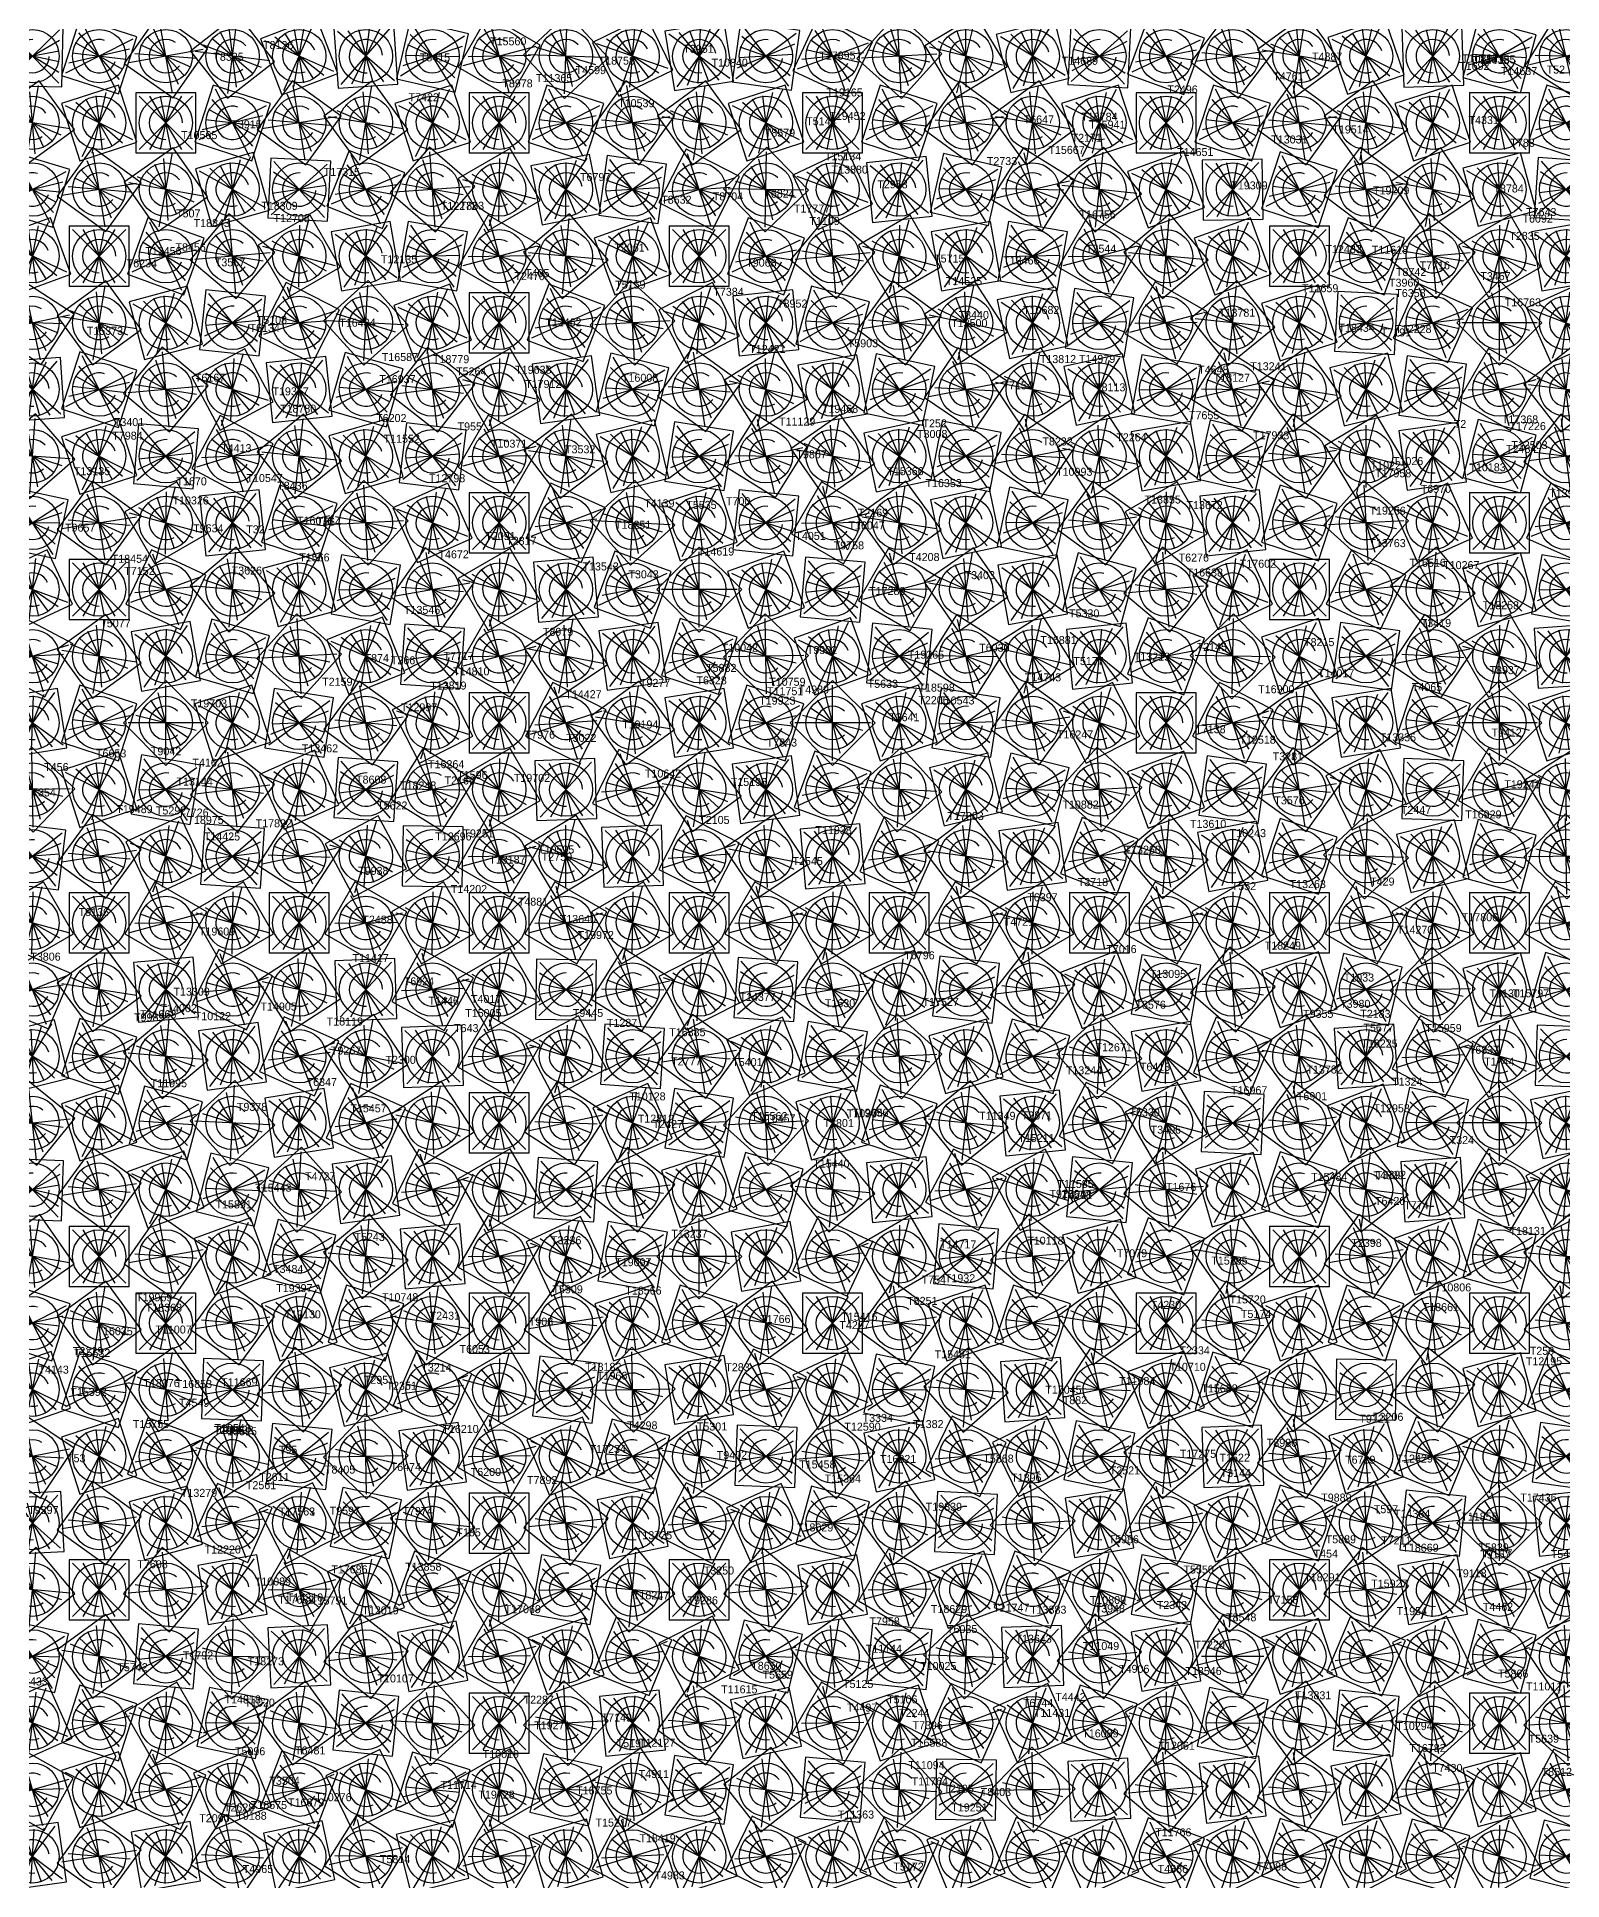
# Model space of a CAD drawing. Header units: metres. Extents: x -45 to 15052, y -45 to 15012.
# Drawn here: x 5307 to 7594, y 4564 to 7329 of the extents above; entities that cross this region are included whole.
import ezdxf

# ---------------------------------------------------------------- set-up
doc = ezdxf.new("R2010")
doc.units = ezdxf.units.M
for name, color, linetype in [('L0', 1, 'Continuous'), ('L1', 2, 'Continuous'), ('L10', 4, 'Continuous'), ('L11', 5, 'Continuous'), ('L2', 3, 'Continuous'), ('L3', 4, 'Continuous'), ('L4', 5, 'Continuous'), ('L5', 6, 'Continuous'), ('L6', 7, 'Continuous'), ('L7', 1, 'Continuous'), ('L8', 2, 'Continuous'), ('L9', 3, 'Continuous')]:
    doc.layers.add(name, color=color, linetype=linetype)

# ---------------------------------------------------------------- blocks, each defined once
blk = doc.blocks.new('CELL')
for p, q in [((-40, -40), (40, 40)), ((40, -40), (-40, 40)), ((-24, -40), (24, 40)), ((24, -40), (-24, 40)), ((-8, -40), (8, 40)), ((8, -40), (-8, 40))]:
    blk.add_line(p, q)
blk.add_lwpolyline([(-45, -45), (45, -45), (45, 45), (-45, 45)], close=True)
blk.add_circle((0, 0), 40)
blk.add_arc((0, 0), 25, 0, 270)

msp = doc.modelspace()

# ---------------------------------------------------------------- block references
at = {"layer": 'L0'}
for p, rotation in [((5900, 7300), 77.00000000000001), ((7100, 7300), 53), ((7200, 7200), 54), ((7300, 7100), 53), ((6100, 7100), 11), ((6200, 7000), 20), ((7400, 7000), 50), ((6300, 6900), 27), ((7500, 6900), 45), ((6400, 6800), 32), ((7600, 6800), 38), ((5300, 6700), 41), ((6500, 6700), 35), ((5400, 6600), 54), ((6600, 6600), 36), ((5500, 6500), 65), ((6700, 6500), 35), ((5600, 6400), 74), ((6800, 6400), 32), ((6900, 6300), 27), ((5700, 6300), 81), ((5800, 6200), 86.00000000000001), ((7000, 6200), 20), ((5900, 6100), 89), ((7100, 6100), 11), ((6100, 5900), 89), ((7300, 5900), 77.00000000000001), ((6200, 5800), 86.00000000000001), ((7400, 5800), 62), ((6300, 5700), 81), ((7500, 5700), 45), ((6400, 5600), 74), ((7600, 5600), 26), ((5300, 5500), 35), ((6500, 5500), 65), ((5400, 5400), 36), ((6600, 5400), 54), ((6700, 5300), 41), ((5500, 5300), 35), ((5600, 5200), 32), ((6800, 5200), 26), ((5700, 5100), 27), ((6900, 5100), 9), ((5800, 5000), 20), ((7000, 5000), 80), ((5900, 4900), 11), ((7100, 4900), 59.00000000000001), ((7200, 4800), 36), ((6100, 4700), 77.00000000000001), ((7300, 4700), 11), ((6200, 4600), 62), ((7400, 4600), 74)]:
    msp.add_blockref('CELL', p, dxfattribs=dict(at, rotation=rotation))
for p in [(6000, 7200), (6000, 6000), (7200, 6000), (6000, 4800)]:
    msp.add_blockref('CELL', p, dxfattribs=at)
at = {"layer": 'L1'}
for p, rotation in [((6000, 7300), 59.99999999999999), ((7200, 7300), 36), ((6100, 7200), 72), ((7300, 7200), 36), ((7400, 7100), 34), ((6200, 7100), 82), ((7500, 7000), 30), ((6400, 6900), 6), ((7600, 6900), 24), ((5300, 6800), 4), ((6500, 6800), 10), ((5400, 6700), 18), ((6600, 6700), 12), ((5500, 6600), 30), ((6700, 6600), 12), ((5600, 6500), 40), ((6800, 6500), 10), ((5700, 6400), 48), ((6900, 6400), 6), ((5800, 6300), 54), ((5900, 6200), 58), ((7100, 6200), 82), ((6000, 6100), 59.99999999999999), ((7200, 6100), 72), ((6100, 6000), 59.99999999999999), ((7300, 6000), 59.99999999999999), ((6200, 5900), 58), ((7400, 5900), 46), ((6300, 5800), 54), ((7500, 5800), 30), ((6400, 5700), 48), ((7600, 5700), 12), ((5300, 5600), 87.99999999999999), ((6500, 5600), 40), ((6600, 5500), 30), ((6700, 5400), 18), ((5600, 5300), 87.99999999999999), ((6800, 5300), 4), ((6900, 5200), 78), ((5700, 5200), 84), ((5800, 5100), 78), ((7000, 5100), 59.99999999999999), ((7100, 5000), 40), ((5900, 5000), 70), ((6000, 4900), 59.99999999999999), ((7200, 4900), 18), ((6100, 4800), 48), ((7300, 4800), 84), ((6200, 4700), 34), ((7400, 4700), 58), ((6300, 4600), 18), ((7500, 4600), 30)]:
    msp.add_blockref('CELL', p, dxfattribs=dict(at, rotation=rotation))
for p in [(6300, 7000), (7000, 6300), (5400, 5500), (5500, 5400)]:
    msp.add_blockref('CELL', p, dxfattribs=at)
at = {"layer": 'L10'}
for p, rotation in [((5700, 7300), 21), ((6900, 7300), 87), ((5800, 7200), 36), ((5900, 7100), 49), ((7100, 7100), 1), ((6000, 7000), 59.99999999999999), ((6100, 6900), 68.99999999999999), ((7300, 6900), 87), ((6200, 6800), 76), ((7400, 6800), 82), ((6300, 6700), 81), ((7500, 6700), 75.00000000000001), ((6400, 6600), 84), ((7600, 6600), 66), ((5300, 6500), 25), ((6500, 6500), 85), ((5400, 6400), 36), ((6600, 6400), 84), ((5500, 6300), 45), ((6700, 6300), 81), ((5600, 6200), 52.00000000000001), ((6800, 6200), 76), ((5700, 6100), 57.00000000000001), ((6900, 6100), 68.99999999999999), ((5800, 6000), 59.99999999999999), ((7000, 6000), 59.99999999999999), ((5900, 5900), 61), ((7100, 5900), 49), ((6000, 5800), 59.99999999999999), ((7200, 5800), 36), ((6100, 5700), 57.00000000000001), ((7300, 5700), 21), ((6200, 5600), 52.00000000000001), ((7400, 5600), 4), ((6300, 5500), 45), ((7500, 5500), 75.00000000000001), ((6400, 5400), 36), ((7600, 5400), 54), ((5300, 5300), 19), ((6500, 5300), 25), ((5400, 5200), 18), ((6600, 5200), 12), ((5500, 5100), 15), ((6700, 5100), 87), ((5600, 5000), 10), ((6800, 5000), 70), ((6900, 4900), 51), ((5700, 4900), 3), ((5800, 4800), 84), ((7000, 4800), 30), ((5900, 4700), 73), ((7100, 4700), 7), ((6000, 4600), 59.99999999999999), ((7200, 4600), 72)]:
    msp.add_blockref('CELL', p, dxfattribs=dict(at, rotation=rotation))
for p in [(7000, 7200), (7200, 7000)]:
    msp.add_blockref('CELL', p, dxfattribs=at)
at = {"layer": 'L11'}
for p, rotation in [((7000, 7300), 70), ((5800, 7300), 4), ((5900, 7200), 18), ((7100, 7200), 72), ((6000, 7100), 30), ((7200, 7100), 72), ((6100, 7000), 40), ((7300, 7000), 70), ((6200, 6900), 48), ((7400, 6900), 66), ((6300, 6800), 54), ((7500, 6800), 59.99999999999999), ((6400, 6700), 58), ((7600, 6700), 52.00000000000001), ((5300, 6600), 78), ((6500, 6600), 59.99999999999999), ((6600, 6500), 59.99999999999999), ((5500, 6400), 10), ((6700, 6400), 58), ((6800, 6300), 54), ((5600, 6300), 18), ((5700, 6200), 24), ((6900, 6200), 48), ((5800, 6100), 28), ((7000, 6100), 40), ((5900, 6000), 30), ((7100, 6000), 30), ((6000, 5900), 30), ((7200, 5900), 18), ((6100, 5800), 28), ((7300, 5800), 4), ((6200, 5700), 24), ((7400, 5700), 78), ((6300, 5600), 18), ((7500, 5600), 59.99999999999999), ((7600, 5500), 40), ((6400, 5500), 10), ((5300, 5400), 72), ((5400, 5300), 72), ((6600, 5300), 78), ((5500, 5200), 70), ((6700, 5200), 64), ((5600, 5100), 66), ((6800, 5100), 48), ((5700, 5000), 59.99999999999999), ((6900, 5000), 30), ((5800, 4900), 52.00000000000001), ((7000, 4900), 10), ((5900, 4800), 42), ((7100, 4800), 78), ((6000, 4700), 30), ((7200, 4700), 54), ((6100, 4600), 16), ((7300, 4600), 28)]:
    msp.add_blockref('CELL', p, dxfattribs=dict(at, rotation=rotation))
for p in [(5400, 6500), (6500, 5400)]:
    msp.add_blockref('CELL', p, dxfattribs=at)
at = {"layer": 'L2'}
for p, rotation in [((6100, 7300), 43.00000000000001), ((7300, 7300), 19), ((6200, 7200), 54), ((7400, 7200), 18), ((6300, 7100), 63), ((7500, 7100), 15), ((6400, 7000), 70), ((7600, 7000), 10), ((5300, 6900), 57.00000000000001), ((6500, 6900), 75.00000000000001), ((5400, 6800), 72), ((6600, 6800), 78), ((5500, 6700), 85), ((6700, 6700), 79), ((5600, 6600), 6), ((6800, 6600), 78), ((5700, 6500), 15), ((6900, 6500), 75.00000000000001), ((5800, 6400), 22), ((7000, 6400), 70), ((5900, 6300), 27), ((7100, 6300), 63), ((6000, 6200), 30), ((7200, 6200), 54), ((6100, 6100), 31), ((7300, 6100), 43.00000000000001), ((6200, 6000), 30), ((7400, 6000), 30), ((6300, 5900), 27), ((7500, 5900), 15), ((6400, 5800), 22), ((7600, 5800), 87.99999999999999), ((5300, 5700), 51), ((6500, 5700), 15), ((5400, 5600), 54), ((6600, 5600), 6), ((5500, 5500), 55), ((6700, 5500), 85), ((5600, 5400), 54), ((6800, 5400), 72), ((5700, 5300), 51), ((6900, 5300), 57.00000000000001), ((5800, 5200), 46), ((7000, 5200), 40), ((5900, 5100), 39), ((7100, 5100), 21), ((6000, 5000), 30), ((6100, 4900), 19), ((7300, 4900), 67.00000000000001), ((6200, 4800), 6), ((7400, 4800), 42), ((7500, 4700), 15), ((6300, 4700), 81), ((6400, 4600), 64), ((7600, 4600), 76)]:
    msp.add_blockref('CELL', p, dxfattribs=dict(at, rotation=rotation))
msp.add_blockref('CELL', (7200, 5000), dxfattribs=at)
at = {"layer": 'L3'}
for p, rotation in [((6200, 7300), 26), ((7400, 7300), 2), ((6300, 7200), 36), ((6400, 7100), 43.99999999999999), ((7600, 7100), 86.00000000000001), ((5300, 7000), 20), ((6500, 7000), 50), ((5400, 6900), 36), ((6600, 6900), 54), ((5500, 6800), 50), ((6700, 6800), 56), ((5600, 6700), 62), ((6800, 6700), 56), ((6900, 6600), 54), ((5700, 6600), 72), ((5800, 6500), 80), ((7000, 6500), 50), ((5900, 6400), 86.00000000000001), ((7100, 6400), 43.99999999999999), ((7200, 6300), 36), ((7300, 6200), 26), ((6100, 6200), 2), ((6200, 6100), 2), ((7400, 6100), 14), ((6400, 5900), 86.00000000000001), ((7600, 5900), 74), ((5300, 5800), 14), ((6500, 5800), 80), ((5400, 5700), 18), ((6600, 5700), 72), ((5500, 5600), 20), ((6700, 5600), 62), ((5600, 5500), 20), ((6800, 5500), 50), ((5700, 5400), 18), ((6900, 5400), 36), ((5800, 5300), 14), ((7000, 5300), 20), ((5900, 5200), 8), ((7100, 5200), 2), ((7200, 5100), 72), ((7300, 5000), 50), ((6100, 5000), 80), ((6200, 4900), 68), ((7400, 4900), 26), ((6300, 4800), 54), ((6400, 4700), 38), ((7600, 4700), 62), ((5300, 4600), 8), ((6500, 4600), 20)]:
    msp.add_blockref('CELL', p, dxfattribs=dict(at, rotation=rotation))
for p in [(7500, 7200), (6000, 6300), (6300, 6000), (7500, 6000), (6000, 5100), (7500, 4800)]:
    msp.add_blockref('CELL', p, dxfattribs=at)
at = {"layer": 'L4'}
for p, rotation in [((7500, 7300), 75.00000000000001), ((6300, 7300), 9), ((6400, 7200), 18), ((7600, 7200), 72), ((5300, 7100), 73), ((6500, 7100), 25), ((6600, 7000), 30), ((5500, 6900), 15), ((6700, 6900), 33), ((5600, 6800), 28), ((6800, 6800), 34), ((5700, 6700), 39), ((6900, 6700), 33), ((5800, 6600), 48), ((7000, 6600), 30), ((5900, 6500), 55), ((7100, 6500), 25), ((6000, 6400), 59.99999999999999), ((7200, 6400), 18), ((6100, 6300), 63), ((7300, 6300), 9), ((6200, 6200), 64), ((7400, 6200), 87.99999999999999), ((6300, 6100), 63), ((7500, 6100), 75.00000000000001), ((6400, 6000), 59.99999999999999), ((7600, 6000), 59.99999999999999), ((5300, 5900), 67.00000000000001), ((6500, 5900), 55), ((6600, 5800), 48), ((5400, 5800), 72), ((5500, 5700), 75.00000000000001), ((6700, 5700), 39), ((5600, 5600), 76), ((6800, 5600), 28), ((5700, 5500), 75.00000000000001), ((6900, 5500), 15), ((5800, 5400), 72), ((5900, 5300), 67.00000000000001), ((7100, 5300), 73), ((6000, 5200), 59.99999999999999), ((7200, 5200), 54), ((6100, 5100), 51), ((7300, 5100), 33), ((6200, 5000), 40), ((7400, 5000), 10), ((6300, 4900), 27), ((7500, 4900), 75.00000000000001), ((6400, 4800), 12), ((7600, 4800), 48), ((5300, 4700), 61), ((6500, 4700), 85), ((5400, 4600), 54), ((6600, 4600), 66)]:
    msp.add_blockref('CELL', p, dxfattribs=dict(at, rotation=rotation))
for p in [(5400, 7000), (7000, 5400)]:
    msp.add_blockref('CELL', p, dxfattribs=at)
at = {"layer": 'L5'}
for p, rotation in [((7600, 7300), 58), ((6400, 7300), 82), ((5300, 7200), 36), ((5400, 7100), 54), ((6600, 7100), 6), ((5500, 7000), 70), ((6700, 7000), 10), ((5600, 6900), 84), ((6800, 6900), 12), ((5700, 6800), 6), ((6900, 6800), 12), ((5800, 6700), 16), ((7000, 6700), 10), ((5900, 6600), 24), ((7100, 6600), 6), ((6000, 6500), 30), ((6100, 6400), 34), ((7300, 6400), 82), ((6200, 6300), 36), ((7400, 6300), 72), ((6300, 6200), 36), ((7500, 6200), 59.99999999999999), ((6400, 6100), 34), ((7600, 6100), 46), ((5300, 6000), 30), ((6500, 6000), 30), ((5400, 5900), 36), ((6600, 5900), 24), ((5500, 5800), 40), ((6700, 5800), 16), ((5600, 5700), 42), ((6800, 5700), 6), ((5700, 5600), 42), ((6900, 5600), 84), ((5800, 5500), 40), ((7000, 5500), 70), ((5900, 5400), 36), ((7100, 5400), 54), ((6000, 5300), 30), ((7200, 5300), 36), ((6100, 5200), 22), ((7300, 5200), 16), ((6200, 5100), 12), ((7400, 5100), 84), ((7500, 5000), 59.99999999999999), ((6400, 4900), 76), ((7600, 4900), 34), ((5300, 4800), 24), ((6500, 4800), 59.99999999999999), ((5400, 4700), 18), ((6600, 4700), 42), ((5500, 4600), 10), ((6700, 4600), 22)]:
    msp.add_blockref('CELL', p, dxfattribs=dict(at, rotation=rotation))
for p in [(6500, 7200), (7200, 6500), (6300, 5000)]:
    msp.add_blockref('CELL', p, dxfattribs=at)
at = {"layer": 'L6'}
for p, rotation in [((6500, 7300), 65), ((5300, 7300), 89), ((5400, 7200), 18), ((6600, 7200), 72), ((5500, 7100), 35), ((6700, 7100), 77.00000000000001), ((5600, 7000), 50), ((6800, 7000), 80), ((5700, 6900), 63), ((6900, 6900), 81), ((5800, 6800), 74), ((7000, 6800), 80), ((5900, 6700), 83.00000000000001), ((7100, 6700), 77.00000000000001), ((7200, 6600), 72), ((7300, 6500), 65), ((6100, 6500), 5), ((6200, 6400), 8), ((7400, 6400), 56), ((7500, 6300), 45), ((6300, 6300), 9), ((6400, 6200), 8), ((7600, 6200), 32), ((5300, 6100), 83.00000000000001), ((6500, 6100), 5), ((5500, 5900), 5), ((6700, 5900), 83.00000000000001), ((5600, 5800), 8), ((6800, 5800), 74), ((5700, 5700), 9), ((6900, 5700), 63), ((5800, 5600), 8), ((7000, 5600), 50), ((7100, 5500), 35), ((5900, 5500), 5), ((7200, 5400), 18), ((6100, 5300), 83.00000000000001), ((7300, 5300), 89), ((6200, 5200), 74), ((7400, 5200), 68), ((6300, 5100), 63), ((7500, 5100), 45), ((6400, 5000), 50), ((7600, 5000), 20), ((5300, 4900), 77.00000000000001), ((6500, 4900), 35), ((5400, 4800), 72), ((6600, 4800), 18), ((5500, 4700), 65), ((6700, 4700), 89), ((5600, 4600), 56), ((6800, 4600), 68)]:
    msp.add_blockref('CELL', p, dxfattribs=dict(at, rotation=rotation))
for p in [(6000, 6600), (5400, 6000), (6600, 6000), (6000, 5400)]:
    msp.add_blockref('CELL', p, dxfattribs=at)
at = {"layer": 'L7'}
for p, rotation in [((5400, 7300), 72), ((6600, 7300), 48), ((6700, 7200), 54), ((6800, 7100), 58), ((5600, 7100), 16), ((5700, 7000), 30), ((6900, 7000), 59.99999999999999), ((5800, 6900), 42), ((7000, 6900), 59.99999999999999), ((5900, 6800), 52.00000000000001), ((7100, 6800), 58), ((6000, 6700), 59.99999999999999), ((7200, 6700), 54), ((7300, 6600), 48), ((6100, 6600), 66), ((6200, 6500), 70), ((7400, 6500), 40), ((6300, 6400), 72), ((7500, 6400), 30), ((6400, 6300), 72), ((7600, 6300), 18), ((5300, 6200), 46), ((6500, 6200), 70), ((5400, 6100), 54), ((6600, 6100), 66), ((5500, 6000), 59.99999999999999), ((6700, 6000), 59.99999999999999), ((5600, 5900), 64), ((6800, 5900), 52.00000000000001), ((6900, 5800), 42), ((5700, 5800), 66), ((5800, 5700), 66), ((7000, 5700), 30), ((5900, 5600), 64), ((7100, 5600), 16), ((6000, 5500), 59.99999999999999), ((6100, 5400), 54), ((7300, 5400), 72), ((6200, 5300), 46), ((7400, 5300), 52.00000000000001), ((6300, 5200), 36), ((7500, 5200), 30), ((6400, 5100), 24), ((7600, 5100), 6), ((5300, 5000), 40), ((6500, 5000), 10), ((5400, 4900), 36), ((6600, 4900), 84), ((5500, 4800), 30), ((6700, 4800), 66), ((5600, 4700), 22), ((6800, 4700), 46), ((5700, 4600), 12), ((6900, 4600), 24)]:
    msp.add_blockref('CELL', p, dxfattribs=dict(at, rotation=rotation))
for p in [(5500, 7200), (7200, 5500)]:
    msp.add_blockref('CELL', p, dxfattribs=at)
at = {"layer": 'L8'}
for p, rotation in [((5500, 7300), 55), ((6700, 7300), 31), ((5600, 7200), 72), ((6800, 7200), 36), ((6900, 7100), 39), ((5700, 7100), 87), ((5800, 7000), 10), ((7000, 7000), 40), ((5900, 6900), 21), ((7100, 6900), 39), ((6000, 6800), 30), ((7200, 6800), 36), ((6100, 6700), 37), ((7300, 6700), 31), ((6200, 6600), 42), ((7400, 6600), 24), ((6300, 6500), 45), ((7500, 6500), 15), ((6400, 6400), 46), ((7600, 6400), 4), ((6500, 6300), 45), ((5300, 6300), 9), ((5400, 6200), 18), ((6600, 6200), 42), ((5500, 6100), 25), ((6700, 6100), 37), ((5600, 6000), 30), ((6800, 6000), 30), ((5700, 5900), 33), ((6900, 5900), 21), ((5800, 5800), 34), ((7000, 5800), 10), ((5900, 5700), 33), ((7100, 5700), 87), ((6000, 5600), 30), ((7200, 5600), 72), ((6100, 5500), 25), ((7300, 5500), 55), ((6200, 5400), 18), ((7400, 5400), 36), ((6300, 5300), 9), ((7500, 5300), 15), ((6400, 5200), 87.99999999999999), ((7600, 5200), 82), ((5300, 5100), 3), ((6500, 5100), 75.00000000000001), ((6600, 5000), 59.99999999999999), ((5500, 4900), 85), ((6700, 4900), 43.00000000000001), ((5600, 4800), 78), ((6800, 4800), 24), ((5700, 4700), 68.99999999999999), ((6900, 4700), 3), ((5800, 4600), 58), ((7000, 4600), 70)]:
    msp.add_blockref('CELL', p, dxfattribs=dict(at, rotation=rotation))
msp.add_blockref('CELL', (5400, 5000), dxfattribs=at)
at = {"layer": 'L9'}
for p, rotation in [((5600, 7300), 38), ((6800, 7300), 14), ((5700, 7200), 54), ((6900, 7200), 18), ((5800, 7100), 68), ((7000, 7100), 20), ((5900, 7000), 80), ((7100, 7000), 20), ((7200, 6900), 18), ((6100, 6800), 8), ((7300, 6800), 14), ((6200, 6700), 14), ((7400, 6700), 8), ((6300, 6600), 18), ((6400, 6500), 20), ((7600, 6500), 80), ((5300, 6400), 62), ((6500, 6400), 20), ((5400, 6300), 72), ((6600, 6300), 18), ((5500, 6200), 80), ((6700, 6200), 14), ((5600, 6100), 86.00000000000001), ((6800, 6100), 8), ((5800, 5900), 2), ((7000, 5900), 80), ((5900, 5800), 2), ((7100, 5800), 68), ((7200, 5700), 54), ((6100, 5600), 86.00000000000001), ((7300, 5600), 38), ((7400, 5500), 20), ((6200, 5500), 80), ((6300, 5400), 72), ((6400, 5300), 62), ((7600, 5300), 68), ((5300, 5200), 56), ((6500, 5200), 50), ((5400, 5100), 54), ((6600, 5100), 36), ((5500, 5000), 50), ((6700, 5000), 20), ((5600, 4900), 43.99999999999999), ((6800, 4900), 2), ((5700, 4800), 36), ((6900, 4800), 72), ((5800, 4700), 26), ((7000, 4700), 50), ((5900, 4600), 14), ((7100, 4600), 26)]:
    msp.add_blockref('CELL', p, dxfattribs=dict(at, rotation=rotation))
for p in [(6000, 6900), (7500, 6600), (5700, 6000), (6900, 6000), (6000, 5700), (7500, 5400)]:
    msp.add_blockref('CELL', p, dxfattribs=at)

# ---------------------------------------------------------------- texts
at = {"layer": 'L3'}
for s, p in [('T15560', (5986.2, 7316.3)), ('T8335', (5571.2, 7293.1)), ('T8126', (5645.7, 7310.7)), ('T8415', (5880.8, 7292.2)), ('T18758', (6149, 7287.3)), ('T3951', (6276.1, 7305.1)), ('T17895', (6479.9, 7295)), ('T14689', (6843.6, 7287.1)), ('T4887', (7218.9, 7293.5)), ('T10897', (7443.9, 7290.6)), ('T14418', (7460.7, 7288.2)), ('T19355', (7469.6, 7289.1)), ('T11365', (6055.1, 7261.1)), ('T4599', (6114.6, 7273.1)), ('T10840', (6318.4, 7284.3)), ('T4761', (7160.8, 7263.7)), ('T1692', (7439.6, 7279.3)), ('T14637', (7502.3, 7271.7)), ('T52', (7570.8, 7273.9)), ('T7422', (5863.9, 7232.4)), ('T8978', (6004.6, 7253.2)), ('T19165', (6490.7, 7239.6)), ('T2496', (7002, 7244.1)), ('T10539', (6178.3, 7223.5)), ('T19452', (6495, 7204.4)), ('T3915', (5598.2, 7191.8)), ('T8579', (6398.2, 7179.2)), ('T5144', (6460.3, 7196.5)), ('T6647', (6786.5, 7199.1)), ('T16784', (6872.9, 7203.2)), ('T15941', (6884.7, 7191.3)), ('T19514', (7249.4, 7184.1)), ('T4331', (7453.7, 7198.2)), ('T10565', (5522.8, 7175.6)), ('T15667', (6823.6, 7153.5)), ('T2171', (6858.4, 7171.6)), ('T14651', (7016.6, 7150.3)), ('T13031', (7157.8, 7169.1)), ('T788', (7516.4, 7164.1)), ('T17315', (5736.7, 7120.5)), ('T15134', (6488.4, 7143.8)), ('T13880', (6498.4, 7123.9)), ('T2733', (6731.2, 7136.7)), ('T6797', (6121.1, 7112.7)), ('T2953', (6567, 7101.8)), ('T19309', (7097.9, 7100.2)), ('T8784', (7491, 7095.6)), ('T18309', (5643.1, 7069.6)), ('T12272', (5912.3, 7069.4)), ('T883', (5940.7, 7069.7)), ('T8632', (6242.9, 7078.7)), ('T8704', (6320.3, 7083.7)), ('T6824', (6397.5, 7087.8)), ('T17777', (6441.9, 7065.5)), ('T19209', (7310.5, 7092.6)), ('T507', (5515.3, 7058.2)), ('T18843', (5541.6, 7043.7)), ('T12708', (5661.5, 7051.1)), ('T1109', (6465.1, 7046.8)), ('T16756', (6870.2, 7056.6)), ('T6092', (7534.6, 7050.4)), ('T7643', (7540.1, 7060.3)), ('T2835', (7514.8, 7024.5)), ('T6234', (5441.2, 6983.3)), ('T12456', (5469.2, 7001.8)), ('T8456', (5514.4, 7007.4)), ('T3567', (5573.4, 6984.8)), ('T12135', (5822.5, 6989.4)), ('T2061', (6172.6, 7006.9)), ('T9068', (6370.4, 6984.3)), ('T5715', (6652.2, 6990.5)), ('T13466', (6755.8, 6987.6)), ('T2544', (6879.9, 7005.3)), ('T12433', (7239.1, 7004.6)), ('T11618', (7308.6, 7003.6)), ('T2470', (6022.9, 6964.1)), ('T405', (6038.6, 6968.6)), ('T14525', (6669.7, 6956.6)), ('T8742', (7344.9, 6970.4)), ('T7716', (7380.3, 6980.2)), ('T3467', (7471.3, 6964.1)), ('T5159', (6173.9, 6951.4)), ('T7384', (6321.1, 6940.7)), ('T11659', (7204, 6946)), ('T3960', (7334.4, 6954.3)), ('T6358', (7343.8, 6938.7)), ('T8952', (6416.6, 6923)), ('T8440', (6688.9, 6905.9)), ('T10682', (6785.6, 6913.4)), ('T13781', (7079.4, 6909.3)), ('T16763', (7507.9, 6924.8)), ('T15373', (5381.4, 6882.1)), ('T6134', (5625.4, 6886.5)), ('T5108', (5636.2, 6898.4)), ('T16484', (5760, 6894.2)), ('T12462', (6069.1, 6894.9)), ('T13500', (6677.7, 6893.7)), ('T18434', (7258.6, 6886.6)), ('T7191', (7322, 6879.7)), ('T12228', (7343.7, 6884.7)), ('T12421', (6374.9, 6854.9)), ('T5903', (6522.6, 6863.4)), ('T16587', (5823.8, 6842.8)), ('T18779', (5900.6, 6839.6)), ('T5264', (5935.3, 6821.2)), ('T19638', (6023.9, 6823.7)), ('T13812', (6810.7, 6839.7)), ('T14979', (6869.4, 6840)), ('T4648', (7048.2, 6823.9)), ('T13241', (7126.3, 6829)), ('T6167', (5543.5, 6811.8)), ('T19357', (5659.8, 6791.3)), ('T16937', (5820.1, 6809.6)), ('T17912', (6038.8, 6802.4)), ('T16008', (6184, 6811.7)), ('T7154', (6754.6, 6800.3)), ('T8113', (6893.5, 6797.3)), ('T18127', (7071.5, 6811.7)), ('T18780', (5671.1, 6765.4)), ('T19468', (6483.8, 6765.1)), ('T3401', (5422, 6745.2)), ('T6202', (5815.4, 6751.3)), ('T955', (5937.5, 6738.7)), ('T11129', (6419.6, 6746.1)), ('T252', (6634.7, 6743.3)), ('T7655', (7034.4, 6755.5)), ('T2', (7431.5, 6742.4)), ('T17368', (7503.7, 6749.2)), ('T17226', (7515.2, 6739.2)), ('T7984', (5419.7, 6724.9)), ('T4413', (5582.9, 6706.1)), ('T11552', (5826.6, 6720.3)), ('T10371', (5987.6, 6712.9)), ('T3008', (6626.6, 6727.4)), ('T8232', (6814.6, 6716.2)), ('T2264', (6925.4, 6722.4)), ('T17933', (7130.5, 6725.4)), ('T12503', (7517.8, 6710.8)), ('T3532', (6098.6, 6704.4)), ('T9807', (6445.6, 6696.8)), ('T1022', (7306.8, 6680.5)), ('T1026', (7340.3, 6686.7)), ('T2484', (7509.9, 6705)), ('T13135', (5362.1, 6671.6)), ('T1670', (5515.9, 6656.4)), ('T10547', (5620.9, 6661.3)), ('T12798', (5894.6, 6661)), ('T15366', (6582, 6671.6)), ('T16353', (6639.2, 6653.7)), ('T10993', (6835.1, 6670.7)), ('T17958', (7313.4, 6668.4)), ('T10183', (7455, 6677.5)), ('T10326', (5510, 6627.7)), ('T8436', (5667, 6649.8)), ('T4139', (6217.3, 6623.4)), ('T700', (6340, 6626.6)), ('T13855', (6967.8, 6629.1)), ('T6970', (7382, 6645.1)), ('T13918', (7574.6, 6638.6)), ('T16076', (5696.7, 6597.3)), ('T564', (5726, 6595.8)), ('T5535', (6280.5, 6621)), ('T2169', (6537.7, 6609.3)), ('T13672', (7030.7, 6620.7)), ('T19266', (7305.1, 6612.4)), ('T9657', (5348.8, 6586.9)), ('T9634', (5540.9, 6585.9)), ('T32', (5620.5, 6584.4)), ('T2091', (5979, 6574.3)), ('T18251', (6173.6, 6591.3)), ('T4051', (6444.1, 6574.5)), ('T16047', (6523.7, 6590.2)), ('T18454', (5418.8, 6540.2)), ('T1566', (5700, 6542.3)), ('T4672', (5908.8, 6546.9)), ('T2817', (6010.4, 6567.2)), ('T14619', (6297.9, 6551.1)), ('T9758', (6501.6, 6560.3)), ('T4208', (6614.8, 6542.8)), ('T6276', (7018.9, 6542)), ('T13763', (7305, 6563.7)), ('T7152', (5437.6, 6522)), ('T3626', (5598.7, 6522.5)), ('T13543', (6124.8, 6528.7)), ('T3043', (6193.7, 6516.9)), ('T3403', (6697.9, 6515.7)), ('T16638', (7031, 6519.6)), ('T17602', (7110.6, 6532.8)), ('T16516', (7365.1, 6534.2)), ('T10267', (7415.6, 6530.7)), ('T17289', (6554.7, 6491.9)), ('T13546', (5857.1, 6463.5)), ('T5330', (6854.5, 6458.3)), ('T18258', (7474.9, 6470.5)), ('T5077', (5401.6, 6443.4)), ('T8979', (6065.4, 6430.6)), ('T3419', (7382, 6443.9)), ('T10042', (6333.6, 6406.8)), ('T9902', (6461.2, 6403.3)), ('T6030', (6719.8, 6406.8)), ('T16881', (6811.5, 6418.4)), ('T2145', (7045.9, 6408.1)), ('T8215', (7207, 6415.2)), ('T874', (5798, 6391.4)), ('T266', (5837.4, 6388)), ('T7717', (5916.4, 6394.6)), ('T5882', (6310.2, 6376.6)), ('T19265', (6612.8, 6396.4)), ('T5177', (6861, 6386.9)), ('T13219', (6951.7, 6393.4)), ('T2159', (5734.4, 6355.8)), ('T13819', (5896.4, 6350.1)), ('T14810', (5930.9, 6371.4)), ('T9277', (6211, 6354.1)), ('T6328', (6295.7, 6357.9)), ('T10759', (6404.9, 6355.7)), ('T5633', (6552.5, 6352.7)), ('T18598', (6628.7, 6347)), ('T14743', (6788.3, 6362.4)), ('T14017', (7227.9, 6368.5)), ('T4065', (7368.7, 6347.7)), ('T8937', (7485, 6373.2)), ('T19703', (5537.4, 6323.4)), ('T14427', (6099.1, 6337.1)), ('T19923', (6389.8, 6327.4)), ('T11751', (6401.6, 6341.6)), ('T4989', (6449.1, 6344.1)), ('T2206', (6628.5, 6328.1)), ('T10543', (6658.3, 6327.7)), ('T16900', (7138.2, 6344.5)), ('T12997', (5852.6, 6317.4)), ('T19194', (6184.2, 6291.7)), ('T3641', (6584.7, 6302.6)), ('T7976', (6038.2, 6276.4)), ('T5022', (6100.3, 6271.6)), ('T7843', (6401.1, 6264.6)), ('T16247', (6836.3, 6276.7)), ('T7138', (7043.9, 6284.6)), ('T12518', (7110.1, 6268.9)), ('T13335', (7320.5, 6272.4)), ('T9412', (7488, 6279.6)), ('T6653', (5395.2, 6248.3)), ('T9042', (5477.5, 6251.5)), ('T13462', (5703.9, 6255.9)), ('T3281', (7160, 6243.8)), ('T456', (5317.5, 6227.9)), ('T4162', (5539.8, 6234.4)), ('T8608', (5785.2, 6209)), ('T16264', (5893.2, 6232.1)), ('T1596', (5937, 6216)), ('T19702', (6021.8, 6211.6)), ('T10642', (6218.4, 6218.1)), ('T354', (5298.4, 6189.8)), ('T13144', (5516, 6206.1)), ('T18248', (5851.2, 6200.2)), ('T2166', (5918, 6207.7)), ('T15196', (6347.2, 6205.5)), ('T19241', (7507.3, 6202)), ('T19489', (5425.7, 6164.7)), ('T5292', (5485, 6162.7)), ('T7726', (5518.6, 6159.6)), ('T5622', (5816.8, 6170.2)), ('T17303', (6672.2, 6154.4)), ('T10882', (6844.6, 6171.6)), ('T3576', (7162.4, 6177.9)), ('T2447', (7352.2, 6163.5)), ('T16929', (7448.7, 6156.8)), ('T18975', (5532.3, 6148.4)), ('T17822', (5634.7, 6143.5)), ('T9251', (5946.2, 6128.3)), ('T2105', (6299.9, 6148.5)), ('T11938', (6474.2, 6133.2)), ('T13610', (7035.9, 6142.6)), ('T10243', (7095.5, 6128.7)), ('T14425', (5556.9, 6123.7)), ('T12696', (5904, 6123.7)), ('T10595', (6058.1, 6104.2)), ('T13260', (6937.8, 6103.9)), ('T9938', (5788.4, 6072.2)), ('T13187', (5985, 6088.9)), ('T2750', (6063.7, 6093.3)), ('T2545', (6439.8, 6086.9)), ('T14202', (5927.4, 6045)), ('T3718', (6867.6, 6055.3)), ('T552', (7098.5, 6049.3)), ('T13263', (7185.3, 6052.3)), ('T429', (7306.1, 6056.1)), ('T4881', (6027.8, 6026)), ('T6397', (6791.9, 6032.6)), ('T9136', (5369.2, 6010.3)), ('T2488', (5794.7, 5999)), ('T13640', (6090.7, 6000)), ('T4721', (6756.6, 5995.8)), ('T17806', (7443.6, 6002.6)), ('T19609', (5549.5, 5981.2)), ('T19972', (6117.5, 5975.9)), ('T18249', (7148, 5960.1)), ('T14270', (7346.4, 5983.7)), ('T3806', (5296.7, 5943.5)), ('T11417', (5779.9, 5941.4)), ('T6796', (6607.5, 5945.5)), ('T7016', (6910.4, 5954.8)), ('T6924', (5856.8, 5906.5)), ('T13095', (6975.6, 5917.6)), ('T1033', (7266.5, 5912.1)), ('T13309', (5511.4, 5891)), ('T1446', (5893.9, 5877.4)), ('T4017', (5957.5, 5880)), ('T14377', (6360.2, 5883.1)), ('T5130', (7485.1, 5888.3)), ('T15797', (7520.2, 5888.5)), ('T9989', (5452.3, 5852.4)), ('T11968', (5461.3, 5857.1)), ('T14002', (5492, 5866.2)), ('T10122', (5543.3, 5854.2)), ('T14905', (5641.9, 5868.7)), ('T15005', (5949, 5858.9)), ('T9445', (6110.3, 5859)), ('T1630', (6488.3, 5873.7)), ('T17527', (6634.8, 5875.7)), ('T8576', (6954.2, 5871.4)), ('T9355', (7205.5, 5857.7)), ('T3980', (7261, 5872.7)), ('T2183', (7291.2, 5857.8)), ('T18119', (5741.2, 5846.2)), ('T643', (5932.3, 5836.3)), ('T1287', (6161.4, 5844.2)), ('T16385', (6254.9, 5830.1)), ('T5677', (7296, 5836.9)), ('T15959', (7388.9, 5836.4)), ('T9267', (5747.5, 5802.6)), ('T12671', (6894.2, 5807.6)), ('T10225', (7292.9, 5813.2)), ('T6837', (7454, 5803.8)), ('T2300', (5829.3, 5788.7)), ('T2777', (6257.7, 5786.3)), ('T5401', (6349.4, 5785.3)), ('T13244', (6849.7, 5773)), ('T6413', (6960.8, 5778.3)), ('T13782', (7210.6, 5774.2)), ('T1744', (7477, 5786.2)), ('T11995', (5477.3, 5753.6)), ('T6347', (5711.1, 5755.5)), ('T16967', (7097.5, 5743.1)), ('T1324', (7339, 5756)), ('T9378', (5606.5, 5718.2)), ('T15457', (5776.7, 5716)), ('T10128', (6195, 5733.9)), ('T6901', (7196.1, 5734.2)), ('T12953', (7311.2, 5716.1)), ('T12812', (6207.7, 5700.5)), ('T2427', (6230.2, 5692.4)), ('T15562', (6377.8, 5704.3)), ('T6457', (6398.8, 5701)), ('T3801', (6486.3, 5693.9)), ('T10204', (6521.2, 5708.3)), ('T19656', (6529.2, 5709.4)), ('T11349', (6719.8, 5704.8)), ('T2871', (6783.5, 5705.3)), ('T6330', (6945.1, 5709.9)), ('T3406', (6976.9, 5684)), ('T15211', (6778.5, 5671.5)), ('T324', (7425.3, 5668.4)), ('T15440', (6471, 5633.1)), ('T4727', (5708.7, 5614.1)), ('T11585', (6837, 5602.5)), ('T15484', (7217.6, 5613.2)), ('T4899', (7311, 5615.5)), ('T3392', (7314.6, 5616.2)), ('T15443', (5634, 5597)), ('T9250', (6825.1, 5587.7)), ('T9648', (6843, 5586.7)), ('T4291', (6843.8, 5585.9)), ('T1676', (6999.9, 5598.2)), ('T6420', (7313.4, 5577)), ('T15891', (5574.4, 5571.9)), ('T774', (7357.3, 5570.7)), ('T5243', (5782.8, 5523.1)), ('T3236', (6077.7, 5518.2)), ('T13237', (6258, 5527.8)), ('T10118', (6791.8, 5517.5)), ('T18131', (7515.2, 5532.2)), ('T14717', (6661.1, 5511.8)), ('T7079', (6926.1, 5498.6)), ('T2398', (7277.9, 5514.2)), ('T3484', (5660.7, 5475.1)), ('T19097', (6173.9, 5485.2)), ('T15285', (7067.9, 5487.6)), ('T19397', (5665.5, 5446.4)), ('T5909', (6079.8, 5444.5)), ('T18566', (6189, 5442.7)), ('T754', (6633.4, 5459.1)), ('T1932', (6668.3, 5461.2)), ('T10806', (7403.2, 5447.4)), ('T19969', (5455.3, 5432.5)), ('T18368', (5469.8, 5417)), ('T19130', (5678, 5407)), ('T10748', (5824.1, 5432.7)), ('T8251', (6611.8, 5427.2)), ('T4230', (6977.1, 5421.2)), ('T15720', (7095.1, 5429.4)), ('T5174', (7112.3, 5407.6)), ('T18661', (7384.9, 5417.8)), ('T15035', (5395.9, 5381.7)), ('T11007', (5484.3, 5384.2)), ('T2431', (5895.6, 5405)), ('T908', (6044.3, 5396.1)), ('T1766', (6391.3, 5400.1)), ('T4207', (6510.1, 5390.9)), ('T15416', (6512.9, 5403.4)), ('T2229', (5360.6, 5351.8)), ('T6053', (5940.4, 5354.9)), ('T2334', (7020.1, 5353)), ('T250', (7545.5, 5352.3)), ('T4143', (5308.9, 5324.1)), ('T15632', (5362.2, 5349.2)), ('T3214', (5883, 5327.2)), ('T18182', (6128.7, 5328.3)), ('T283', (6339, 5327.7)), ('T15481', (6653, 5347)), ('T10710', (7005.1, 5328.3)), ('T12195', (7539.6, 5336.6)), ('T18376', (5466.3, 5303.9)), ('T16853', (5514.8, 5302.6)), ('T11669', (5583, 5305.2)), ('T2951', (5796.8, 5308.8)), ('T2351', (5830.9, 5299.9)), ('T1966', (6146.6, 5315)), ('T11984', (6929.5, 5306.9)), ('T15688', (7053, 5295.9)), ('T15392', (5356.8, 5290.7)), ('T4549', (5519.7, 5274.3)), ('T17045', (6818.9, 5294)), ('T882', (6845.1, 5278.3)), ('T15755', (5450.5, 5242.5)), ('T4298', (6191.8, 5240.5)), ('T3334', (6544.9, 5251.7)), ('T1382', (6620.8, 5242.4)), ('T9121', (7290, 5250.5)), ('T3206', (7310.5, 5253.3)), ('T1086', (5571.9, 5233.5)), ('T18548', (5572.9, 5236.3)), ('T11092', (5577.1, 5233.8)), ('T15515', (5582.2, 5231.7)), ('T16210', (5914.7, 5235.1)), ('T5301', (6296.3, 5238.8)), ('T12590', (6517.6, 5238.5)), ('T8986', (7151, 5214.3)), ('T53', (5351.8, 5191.2)), ('T95', (5669.5, 5204)), ('T17234', (6135.5, 5205.1)), ('T9402', (6326.1, 5196)), ('T16821', (6571, 5190)), ('T5868', (6726, 5190.7)), ('T17275', (7020.7, 5197.8)), ('T1522', (7080.2, 5192)), ('T6789', (7268.5, 5189)), ('T12429', (7345.7, 5190.7)), ('T2611', (5639.9, 5163.2)), ('T8405', (5738.5, 5174.2)), ('T6474', (5837.1, 5178.1)), ('T6200', (5957.2, 5170.6)), ('T7892', (6041.6, 5158.5)), ('T15458', (6449.8, 5181.9)), ('T15364', (6488, 5160.7)), ('T1896', (6767.7, 5162.2)), ('T2521', (6915.5, 5172.9)), ('T3144', (7081.8, 5169)), ('T13279', (5522.5, 5139.3)), ('T2561', (5620, 5150.8)), ('T9889', (7232.7, 5132.2)), ('T17436', (7531.3, 5132.3)), ('T9397', (5293.5, 5113.5)), ('T17563', (5669.4, 5111.3)), ('T9597', (5745.6, 5112.5)), ('T7974', (5854.8, 5112)), ('T19839', (6639.6, 5118.4)), ('T597', (7311.6, 5114.8)), ('T14384', (7341.9, 5108.1)), ('T11858', (7442.8, 5103.7)), ('T185', (5935.7, 5080)), ('T13725', (6204.8, 5075.7)), ('T18029', (6446.5, 5087.4)), ('T12220', (5558.1, 5054.3)), ('T5986', (6913.8, 5069.7)), ('T454', (7221.3, 5048.1)), ('T5889', (7239.4, 5069.6)), ('T7211', (7322.6, 5067.9)), ('T18669', (7354.4, 5057)), ('T5839', (7468.5, 5057.4)), ('T7017', (7474, 5048.7)), ('T5463', (7577, 5047.6)), ('T7608', (5457.3, 5032.2)), ('T17686', (5748.1, 5024.5)), ('T13858', (5858.9, 5028.5)), ('T3250', (6306.7, 5022.8)), ('T5550', (7026.1, 5024.3)), ('T9157', (7471, 5046.9)), ('T10089', (5633.3, 5006.3)), ('T18291', (7207.2, 5012.7)), ('T15927', (7307.7, 5003.2)), ('T9118', (7435.3, 5018.6)), ('T17632', (5668.3, 4979.1)), ('T14310', (5681.4, 4982.4)), ('T15791', (5717.8, 4977.7)), ('T17069', (6008, 4964.8)), ('T18247', (6200.4, 4985.5)), ('T9286', (6282.4, 4978.1)), ('T18629', (6647.3, 4965)), ('T11747', (6740.7, 4967.1)), ('T13883', (6796.1, 4964)), ('T10809', (6885.6, 4978.6)), ('T3948', (6892.9, 4965.8)), ('T2343', (6986.1, 4971.1)), ('T7158', (7153, 4979.1)), ('T4462', (7475.1, 4968.3)), ('T12019', (5794.7, 4963.1)), ('T7958', (6555.2, 4946.5)), ('T8548', (7090, 4952.6)), ('T1954', (7345.9, 4961.9)), ('T6035', (6671.5, 4935)), ('T13643', (6774.2, 4920.5)), ('T11049', (6875.3, 4909.6)), ('T7220', (7042.7, 4911.6)), ('T1792', (5525.5, 4895.5)), ('T18173', (5622.7, 4886.6)), ('T11144', (6549.6, 4905.5)), ('T3433', (5277.4, 4856.4)), ('T5742', (5427.2, 4877.8)), ('T10107', (5817.4, 4860.9)), ('T8650', (6377.9, 4879.9)), ('T5659', (6394.9, 4866.6)), ('T10025', (6631.2, 4879.6)), ('T4906', (6929.6, 4875.3)), ('T18546', (7029, 4872.1)), ('T5866', (7497.9, 4868.2)), ('T14818', (5588, 4829.4)), ('T2287', (6036.5, 4829.1)), ('T11615', (6332.8, 4844.6)), ('T5125', (6515.5, 4852.6)), ('T5106', (6581.7, 4829.5)), ('T4442', (6833.9, 4833.2)), ('T13831', (7193.4, 4835.7)), ('T11011', (7539.8, 4849)), ('T1020', (5618, 4824.7)), ('T7149', (6153.5, 4802.3)), ('T4497', (6521.5, 4817.2)), ('T2244', (6599.7, 4809.2)), ('T6744', (6785.4, 4824.2)), ('T11431', (6801.8, 4809.3)), ('T19271', (6052.3, 4790.6)), ('T7396', (6619.8, 4790.7)), ('T16089', (6874.4, 4778.5)), ('T10294', (7345.4, 4789.5)), ('T5639', (7543.9, 4770.6)), ('T5096', (5603.6, 4751.7)), ('T6481', (5693.7, 4753)), ('T10019', (5975.2, 4747.4)), ('T5191', (6176, 4763.8)), ('T12127', (6209.6, 4764.5)), ('T16588', (6617.5, 4764.5)), ('T12061', (6988.7, 4760)), ('T16782', (7364.9, 4756.5)), ('T4911', (6209.1, 4717.6)), ('T11094', (6613.5, 4730.9)), ('T7430', (7399, 4726.7)), ('T8512', (7563.3, 4720.8)), ('T3504', (5655.3, 4707.4)), ('T11714', (5911.9, 4701.3)), ('T16755', (6115.3, 4692.9)), ('T11764', (6618.5, 4706.5)), ('T2135', (6666.2, 4695.6)), ('T8403', (6722.1, 4690.6)), ('T2628', (5587, 4667.5)), ('T16675', (5627.3, 4671.1)), ('T16679', (5683.2, 4675)), ('T10276', (5724.1, 4682.8)), ('T19728', (5968.7, 4686.7)), ('T19251', (6677.9, 4667.4)), ('T2090', (5550.1, 4651.3)), ('T9188', (5605.7, 4655)), ('T15217', (6144.4, 4644.7)), ('T11363', (6507.7, 4656.8)), ('T18419', (6210.2, 4621.3)), ('T11766', (6983.7, 4630.2)), ('T5814', (5821, 4589.9)), ('T5172', (6591, 4578.8)), ('T7088', (7135.9, 4578.9)), ('T4965', (5615.4, 4575.1)), ('T4983', (6232.8, 4565.5)), ('T4886', (6987.5, 4575.3))]:
    msp.add_text(s, height=12, dxfattribs=at).set_placement(p)

doc.saveas('drawing.dxf')
